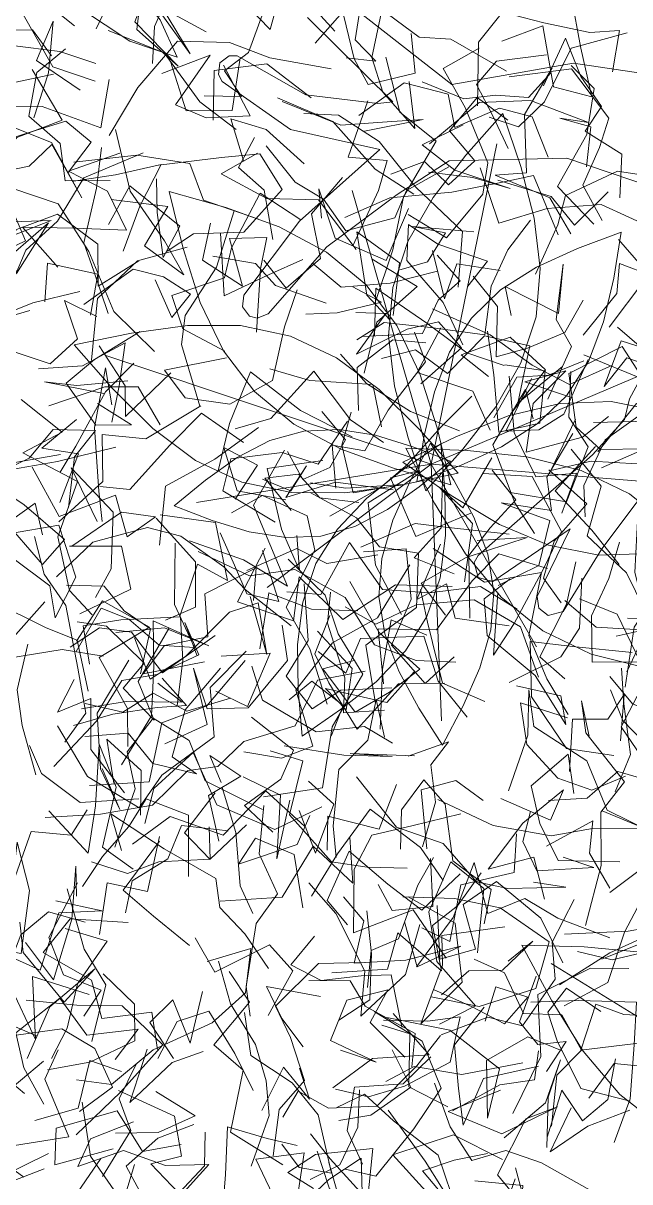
# Model space of a CAD drawing. Header units: metres. Extents: x 0 to 46.1, y -33.1 to 1.9.
# Drawn here: x 40.457 to 40.878, y -10.218 to -9.414 of the extents above; entities that cross this region are included whole.
import ezdxf

# ---------------------------------------------------------------- set-up
doc = ezdxf.new("R2010")
doc.units = ezdxf.units.M
doc.header["$LTSCALE"] = 0.02
for name, color, linetype, lineweight in [('AB_EXT_MASSIF', 8, 'Continuous', 9), ('BLOC_BRANCHES', 7, 'Continuous', 13), ('BLOC_FEUILLAGE', 7, 'Continuous', 13)]:
    doc.layers.add(name, color=color, linetype=linetype, lineweight=lineweight)
doc.layers.add('ARCHIBOOKS_ARBRE', color=7, linetype='Continuous')

# ---------------------------------------------------------------- blocks, each defined once
blk = doc.blocks.new('AB_ALPHA_7b87773eaf7dd805')
at = {"layer": 'BLOC_BRANCHES', "color": 8, "lineweight": 13, "true_color": 0x878787, "transparency": 33554572}
for points in [[(-0.2299, -0.0811), (-0.4146, -0.0186), (-0.6185, -0.0231), (-0.7088, -0.0816), (-0.8309, -0.1725), (-0.9329, -0.2885), (-0.9519, -0.2963), (-0.9653, -0.2928), (-0.9778, -0.2765), (-0.9751, -0.2561), (-0.8786, -0.1277), (-0.739, -0.0034), (-0.8944, 0.0316), (-1.0126, 0.1146), (-1.0195, 0.1266), (-1.0168, 0.1469), (-1.0006, 0.1594), (-0.9867, 0.1594), (-0.8674, 0.0916), (-0.7427, 0.0765), (-0.7164, 0.0794), (-0.8645, 0.226)], [(-0.8102, 0.2633), (-0.6143, 0.1093), (-0.4027, 0.1464), (-0.1961, 0.1159), (-0.0763, 0.1196), (-0.024, 0.2256)], [(-0.2329, -0.5359), (-0.3535, -0.6967), (-0.4208, -0.8056), (-0.4467, -0.8125), (-0.463, -0.8), (-0.4657, -0.7797), (-0.4088, -0.6618), (-0.5427, -0.7532), (-0.5686, -0.7463), (-0.5755, -0.7204), (-0.5686, -0.7084), (-0.37, -0.5335), (-0.3142, -0.4721), (-0.3054, -0.4364), (-0.2272, -0.291)]]:
    blk.add_lwpolyline(points, dxfattribs=at)
at = {"layer": 'BLOC_FEUILLAGE', "color": 8, "lineweight": 13, "true_color": 0x878787, "transparency": 33554572}
for points in [[(-1.2289, 0.4907), (-1.1754, 0.4774), (-1.1578, 0.3983), (-1.0591, 0.3803), (-1.085, 0.3118), (-1.1302, 0.2102), (-1.1339, 0.1461)], [(-0.8173, 0.2023), (-0.8662, 0.2564), (-0.9364, 0.2653), (-0.878, 0.2727), (-0.8316, 0.3535), (-0.8649, 0.4236), (-0.8976, 0.3753)], [(-1.3582, 0.359), (-1.2651, 0.3526), (-1.1902, 0.2946), (-1.2319, 0.206)], [(-0.9033, 0.3007), (-0.9294, 0.2049), (-0.9895, 0.2676), (-0.9086, 0.3456)], [(-1.2206, 0.3303), (-1.1388, 0.3242), (-1.1233, 0.239), (-1.0682, 0.1628), (-1.1163, 0.242), (-1.0409, 0.2011)], [(-0.3973, 0.3242), (-0.4071, 0.2633), (-0.3902, 0.1723), (-0.3711, 0.0879), (-0.4376, 0.1052), (-0.4561, 0.2112), (-0.5275, 0.1845)], [(-1.2695, 0.2115), (-1.3238, 0.2546), (-1.3355, 0.3058), (-1.4136, 0.2883), (-1.4224, 0.2032), (-1.342, 0.2043), (-1.3091, 0.1591)], [(-1.1831, 0.3005), (-1.1207, 0.2219), (-1.0911, 0.1567), (-1.1729, 0.1845), (-1.2587, 0.2413), (-1.3207, 0.2469), (-1.4055, 0.3012)], [(-1.1378, 0.288), (-1.1645, 0.2181), (-1.0892, 0.1415), (-1.1613, 0.2049), (-1.1548, 0.2586)], [(-0.7977, 0.1557), (-0.7459, 0.1502), (-0.782, 0.1872), (-0.7696, 0.2645), (-0.6873, 0.2912), (-0.6111, 0.2746)], [(-1.0441, 0.09), (-0.9792, 0.0884), (-1.009, 0.1334), (-0.9672, 0.165), (-0.9414, 0.2363), (-0.8546, 0.2449)], [(-0.8513, 0.1811), (-0.8037, 0.2351), (-0.753, 0.2524), (-0.6711, 0.1917), (-0.6158, 0.1883), (-0.5195, 0.1329)], [(-0.7326, 0.2517), (-0.7528, 0.1561), (-0.734, 0.0964), (-0.6782, 0.0333), (-0.6884, 0.1147)], [(-1.2335, 0.1153), (-1.3067, 0.1399), (-1.3615, 0.2362), (-1.4246, 0.1968), (-1.4652, 0.1265)], [(-0.8021, 0.2304), (-0.7836, 0.1538), (-0.7592, 0.1094), (-0.6779, 0.1292), (-0.6849, 0.1981)], [(-0.5695, 0.0726), (-0.5676, 0.183), (-0.5264, 0.2349), (-0.4545, 0.2164), (-0.3745, 0.1998), (-0.3232, 0.2034), (-0.3349, 0.1316)], [(-1.5427, 0.212), (-1.4997, 0.1169), (-1.4433, 0.1075), (-1.3776, 0.1769), (-1.2948, 0.1666), (-1.2322, 0.1462)], [(-1.3396, 0.0517), (-1.3146, 0.1295), (-1.3065, 0.2194), (-1.3352, 0.1513), (-1.2593, 0.0999)], [(-0.9887, 0.0315), (-1.0518, 0.0796), (-1.1136, 0.1647), (-1.2107, 0.2034)], [(-1.209, 0.0207), (-1.1594, 0.1041), (-1.0906, 0.1845), (-1.0002, 0.1822), (-0.9301, 0.156), (-0.8235, 0.1368)], [(-0.5493, 0.0528), (-0.4986, 0.0357), (-0.4532, 0.0795), (-0.4071, 0.1725), (-0.31, 0.199)], [(-0.4548, 0.1073), (-0.4167, 0.19), (-0.3902, 0.1232), (-0.3545, 0.0711), (-0.3828, 0.0285), (-0.3189, -0.0115), (-0.3227, -0.0874)], [(-1.2851, 0.1714), (-1.3346, 0.1304), (-1.3485, 0.0542), (-1.2939, 0.0071), (-1.2852, -0.0579), (-1.2075, -0.0573)], [(-0.69, -0.1165), (-0.6232, -0.1568), (-0.5604, -0.0811), (-0.5516, -0.0267), (-0.5911, 0.0695), (-0.6294, 0.1372), (-0.5665, 0.1726)], [(-0.45, 0.1611), (-0.5368, 0.15), (-0.5714, 0.1096), (-0.543, 0.0548), (-0.5165, -0.0014)], [(-1.1178, 0.1288), (-1.0337, 0.1603), (-1.094, 0.0742), (-1.0405, 0.0517), (-0.964, 0.055), (-1.0108, 0.1431)], [(-0.9821, 0.152), (-0.9957, 0.0643), (-1.0755, 0.0635), (-1.1027, 0.1493)], [(-0.8582, 0.0862), (-0.9354, 0.1454), (-1.0267, 0.134), (-1.0285, 0.0476)], [(-0.7477, -0.2709), (-0.7168, -0.1775), (-0.6983, -0.0854), (-0.6414, 0.011), (-0.7047, 0.0612), (-0.7289, 0.157)], [(-0.4067, 0.1423), (-0.3671, 0.1028), (-0.3797, 0.0226), (-0.4308, -0.0678), (-0.3678, -0.1329)], [(-1.3057, 0.1275), (-1.3985, 0.1077), (-1.4732, 0.1018), (-1.5197, 0.0204), (-1.5047, -0.0595)], [(-1.3427, 0.1356), (-1.2907, 0.0473), (-1.3692, 0.0172), (-1.4015, -0.0269), (-1.492, -0.0456)], [(-0.4422, 0.1296), (-0.4809, 0.087), (-0.5377, 0.0908), (-0.5932, 0.0846), (-0.6656, 0.1143)], [(-0.4078, -0.1499), (-0.4441, -0.0871), (-0.5387, -0.0478), (-0.4843, -0.0438), (-0.4881, 0.0573), (-0.4399, 0.1383)], [(-0.5147, 0.1227), (-0.4064, 0.1367), (-0.3415, 0.0511), (-0.3576, 0.0002), (-0.3867, -0.0654), (-0.3532, -0.1265)], [(-1.2089, 0.1184), (-1.2234, 0.0344), (-1.3256, 0.0714), (-1.4253, 0.0725), (-1.4485, 0.0007), (-1.5219, -0.035), (-1.4704, -0.1085)], [(-0.4468, -0.0166), (-0.4744, 0.0534), (-0.5311, 0.0684), (-0.609, 0.0348), (-0.6206, 0.0924), (-0.6968, 0.1126), (-0.7755, 0.0559)], [(-0.68, -0.0811), (-0.7475, -0.0375), (-0.8209, 0.0453), (-0.9166, 0.0863)], [(-0.7861, -0.1704), (-0.7416, -0.0743), (-0.7262, -0.0225), (-0.794, -0.0169), (-0.7602, 0.0809)], [(-0.5168, 0.0474), (-0.5704, 0.0867), (-0.6182, 0.0293), (-0.574, -0.0232), (-0.6201, -0.0647), (-0.6614, -0.0245), (-0.72, -0.0464)], [(-0.3806, -0.0334), (-0.3727, 0.0357), (-0.4268, 0.0508), (-0.3771, 0.0435), (-0.4778, 0.0815), (-0.5668, 0.0783), (-0.653, 0.0063)], [(-0.7687, 0.028), (-0.6638, 0.0485), (-0.7182, 0.0454), (-0.8068, 0.0389), (-0.9087, 0.0797)], [(-1.2803, -0.0432), (-1.2402, 0.0092), (-1.2844, 0.046), (-1.3429, 0.0281), (-1.4143, 0.0046), (-1.5138, 0.0386), (-1.6154, 0.0343)], [(-1.3947, 0.0428), (-1.309, 0.009), (-1.2566, -0.0873), (-1.3088, 0.0052), (-1.3479, -0.0326), (-1.4448, -0.0521), (-1.5057, -0.0452)], [(-0.9759, -0.0227), (-0.9977, 0.0496), (-0.9363, 0.0316), (-0.8707, -0.0281)], [(-0.8709, 0.0589), (-0.8109, 0.056), (-0.7402, 0.0107), (-0.6768, -0.0689), (-0.5954, -0.1459), (-0.6031, -0.2424)], [(-1.2598, -0.2499), (-1.3418, -0.2694), (-1.4055, -0.2952), (-1.4509, -0.2085), (-1.3546, -0.162), (-1.3903, -0.0769), (-1.4174, 0.0299)], [(-1.198, 0.0312), (-1.1728, -0.0758), (-1.1129, -0.1617), (-1.0792, -0.221), (-1.148, -0.1707), (-1.1073, -0.1021), (-1.2055, -0.0903)], [(-0.6549, -0.0429), (-0.5774, -0.0522), (-0.5129, -0.0713), (-0.6089, -0.0394), (-0.6654, 0.0049), (-0.5943, 0.0392)], [(-1.2109, -0.2884), (-1.2359, -0.2146), (-1.2531, -0.1656), (-1.2308, -0.0706), (-1.2221, 0.0002)], [(-0.9566, 0.0177), (-0.9843, -0.0347), (-0.9401, -0.0739), (-0.9248, -0.1596)], [(-0.6196, -0.0333), (-0.6926, -0.0748), (-0.7132, -0.1219), (-0.798, -0.1446), (-0.8369, -0.0899), (-0.8862, -0.0603), (-0.9362, 0.0028)], [(-1.1501, -0.0089), (-1.2528, -0.0525), (-1.2986, -0.128), (-1.354, -0.178), (-1.3929, -0.2722), (-1.4555, -0.337), (-1.4876, -0.2832)], [(-1.1908, -0.0099), (-1.2794, -0.0409), (-1.2118, -0.0756), (-1.179, -0.1437), (-1.2691, -0.1399), (-1.3598, -0.1385), (-1.2982, -0.2075)], [(-1.2705, -0.0252), (-1.1611, -0.0132), (-1.0688, -0.0279), (-1.0452, -0.0915), (-0.9498, -0.1245)], [(-1.1083, -0.1797), (-1.0629, -0.1496), (-0.9752, -0.147), (-0.9088, -0.0726), (-0.9477, -0.0109), (-1.0138, -0.0172), (-1.1232, -0.0308)], [(-0.7803, -0.177), (-0.8458, -0.091), (-0.9356, -0.0886), (-1.0149, -0.0457), (-0.9513, -0.0098)], [(-0.565, -0.035), (-0.5323, -0.1315), (-0.4486, -0.1057), (-0.3547, -0.099), (-0.2588, -0.143), (-0.1802, -0.0643), (-0.1549, -0.0179)], [(-0.4688, -0.2201), (-0.4299, -0.1341), (-0.4165, -0.0835), (-0.3263, -0.041), (-0.2405, -0.0544), (-0.1412, -0.0068)], [(-1.1846, -0.1798), (-1.156, -0.1015), (-1.1188, -0.0292), (-1.1978, -0.0472), (-1.271, -0.0585)], [(-1.2101, -0.1334), (-1.1729, -0.0667), (-1.0862, -0.1364), (-1.1151, -0.1909), (-1.1257, -0.113), (-1.1271, -0.0543)], [(-0.8037, -0.0522), (-0.8578, -0.1149), (-0.8422, -0.1926), (-0.9016, -0.2439), (-0.9405, -0.1955)], [(-0.8001, -0.1217), (-0.7216, -0.0872), (-0.6144, -0.0777), (-0.5235, -0.0594), (-0.4726, -0.0486), (-0.4294, -0.1516)], [(-0.5345, -0.0569), (-0.4418, -0.0851), (-0.4014, -0.1345), (-0.3426, -0.0768)], [(-0.3408, -0.3117), (-0.2791, -0.2297), (-0.2378, -0.1728), (-0.2835, -0.0943), (-0.2529, -0.0498)], [(-1.3953, -0.1294), (-1.3097, -0.1265), (-1.4092, -0.1652), (-1.4583, -0.1274), (-1.5332, -0.0607), (-1.5801, -0.1105)], [(-1.1306, -0.3541), (-1.2009, -0.2844), (-1.2442, -0.1807), (-1.2974, -0.098), (-1.3781, -0.0706)], [(-1.0081, -0.3537), (-1.0809, -0.315), (-1.1005, -0.2569), (-1.009, -0.2264), (-0.9969, -0.1744), (-0.9467, -0.0792), (-0.8761, -0.1257)], [(-0.8403, -0.1226), (-0.8449, -0.0717), (-0.8167, -0.1572), (-0.7281, -0.1961), (-0.6892, -0.1056)], [(-1.5298, -0.1491), (-1.4262, -0.1131), (-1.3873, -0.1466), (-1.3702, -0.2187), (-1.3146, -0.131), (-1.3759, -0.1842)], [(-1.1575, -0.1969), (-1.2279, -0.2406), (-1.2287, -0.1678), (-1.299, -0.1158), (-1.3697, -0.1422), (-1.4068, -0.2132), (-1.4014, -0.1309)], [(-0.9922, -0.1099), (-1.0225, -0.2077), (-1.0771, -0.2918), (-1.0833, -0.3418), (-1.0514, -0.4493)], [(-1.033, -0.1314), (-1.0468, -0.1955), (-0.9778, -0.2404), (-1.0001, -0.1578), (-0.9352, -0.156), (-0.9462, -0.2106), (-0.9533, -0.3203)], [(-0.779, -0.3337), (-0.7317, -0.304), (-0.6511, -0.3125), (-0.5569, -0.3252), (-0.5456, -0.2405), (-0.5171, -0.1775), (-0.4774, -0.1258)], [(-0.706, -0.2127), (-0.6562, -0.1982), (-0.6251, -0.1479), (-0.6826, -0.1372), (-0.5758, -0.1461)], [(-0.5862, -0.2404), (-0.5521, -0.1974), (-0.6387, -0.1676), (-0.6893, -0.1338), (-0.6924, -0.1962), (-0.6289, -0.2688), (-0.595, -0.3424)], [(-1.0156, -0.1489), (-1.0095, -0.2576), (-0.9326, -0.2211), (-0.8729, -0.1942)], [(-0.7161, -0.2918), (-0.7049, -0.1999), (-0.7788, -0.1463), (-0.7618, -0.2562), (-0.7214, -0.3)], [(-0.1801, -0.3037), (-0.1425, -0.2586), (-0.1771, -0.2095), (-0.2319, -0.2742), (-0.2861, -0.204), (-0.3247, -0.1596)], [(-1.0734, -0.1731), (-1.1596, -0.1966), (-1.2291, -0.2621), (-1.24, -0.3691)], [(-0.6479, -0.1789), (-0.6267, -0.2626), (-0.6057, -0.2021), (-0.5301, -0.2135)], [(-1.2413, -0.291), (-1.2289, -0.22), (-1.3164, -0.2005), (-1.3205, -0.2678)], [(-1.0288, -0.1888), (-0.955, -0.2016), (-0.9204, -0.2395), (-0.8323, -0.2702)], [(-0.7692, -0.3278), (-0.665, -0.3226), (-0.6381, -0.2652), (-0.5998, -0.2315), (-0.6394, -0.1868)], [(-0.7662, -0.3915), (-0.7441, -0.3031), (-0.6746, -0.2411), (-0.7527, -0.1937)], [(-0.3863, -0.3257), (-0.3279, -0.2537), (-0.323, -0.2012), (-0.2681, -0.2224)], [(-1.4564, -0.2195), (-1.4856, -0.2989), (-1.4144, -0.3026), (-1.3468, -0.2829)], [(-1.253, -0.2724), (-1.1674, -0.2109), (-1.1145, -0.2246), (-1.0678, -0.2548), (-1.1, -0.2949), (-1.1293, -0.2295)], [(-0.8557, -0.2013), (-0.8064, -0.2427), (-0.7211, -0.2352), (-0.6392, -0.2147)], [(-0.5112, -0.2915), (-0.5214, -0.2412), (-0.4287, -0.288), (-0.4207, -0.2022), (-0.4331, -0.2985), (-0.4065, -0.3457), (-0.4472, -0.4368)], [(-0.5771, -0.2232), (-0.5349, -0.2762), (-0.5373, -0.3633), (-0.4825, -0.3481), (-0.4179, -0.3209), (-0.3862, -0.2652)], [(-1.0054, -0.3653), (-1.1128, -0.3867), (-1.0769, -0.4344), (-0.9993, -0.4453), (-0.9256, -0.4045), (-0.9048, -0.3112), (-0.8826, -0.2471)], [(-0.786, -0.2419), (-0.7363, -0.2682), (-0.8135, -0.2867), (-0.8679, -0.2891)], [(-0.7484, -0.3266), (-0.7459, -0.2439), (-0.6576, -0.305), (-0.5879, -0.3563), (-0.523, -0.3785)], [(-1.3791, -0.353), (-1.3113, -0.3757), (-1.2642, -0.332), (-1.2866, -0.2656), (-1.2307, -0.2934)], [(-0.3353, -0.3779), (-0.4098, -0.4114), (-0.4749, -0.3777), (-0.5475, -0.3251), (-0.6477, -0.28)], [(-0.0645, -0.4674), (-0.1029, -0.4323), (-0.1012, -0.3453), (-0.1713, -0.2755), (-0.2169, -0.3347), (-0.2907, -0.3985), (-0.3849, -0.3602)], [(-0.7808, -0.2862), (-0.7285, -0.2883), (-0.7797, -0.3589), (-0.6919, -0.3156), (-0.6373, -0.3024), (-0.5972, -0.348), (-0.6679, -0.4104)], [(-1.155, -0.3192), (-1.2345, -0.3682), (-1.2839, -0.4093), (-1.232, -0.4818), (-1.1705, -0.4817), (-1.2292, -0.4443)], [(-0.8154, -0.5914), (-0.8217, -0.5169), (-0.765, -0.5265), (-0.7246, -0.4557), (-0.6598, -0.372), (-0.6791, -0.3208)], [(-0.5476, -0.4908), (-0.5778, -0.4232), (-0.6742, -0.3903), (-0.6333, -0.3129)], [(-0.5523, -0.3188), (-0.541, -0.3948), (-0.5325, -0.4939), (-0.4616, -0.4783), (-0.4519, -0.3875), (-0.5223, -0.3772)], [(-0.3263, -0.3116), (-0.2432, -0.3837), (-0.1879, -0.4042), (-0.1974, -0.4675), (-0.2933, -0.4443), (-0.3607, -0.5285)], [(-1.2043, -0.4769), (-1.1915, -0.4136), (-1.1814, -0.3392), (-1.2556, -0.3789), (-1.3317, -0.3845)], [(-0.659, -0.3389), (-0.7166, -0.3341), (-0.7784, -0.3819), (-0.7759, -0.4567)], [(-0.422, -0.3802), (-0.4997, -0.4436), (-0.4786, -0.3444), (-0.5575, -0.3269), (-0.6217, -0.3925), (-0.6771, -0.3512), (-0.7365, -0.3661)], [(-0.5502, -0.3978), (-0.598, -0.3602), (-0.5131, -0.329), (-0.4514, -0.3862), (-0.5124, -0.4629)], [(-0.1968, -0.3676), (-0.2658, -0.353), (-0.3204, -0.3355), (-0.3499, -0.4149), (-0.3102, -0.365), (-0.2078, -0.4011)], [(-1.2266, -0.344), (-1.1811, -0.4135), (-1.1805, -0.4668), (-1.1021, -0.3909)], [(-0.8075, -0.3586), (-0.7623, -0.4094), (-0.6857, -0.4582), (-0.6006, -0.4919)], [(-0.2599, -0.4359), (-0.3184, -0.3452), (-0.4108, -0.3923), (-0.3984, -0.4855), (-0.3559, -0.5242), (-0.2788, -0.5233), (-0.3541, -0.556)], [(-1.294, -0.5636), (-1.2667, -0.5183), (-1.2157, -0.4242), (-1.1663, -0.3746)], [(-0.5411, -0.4694), (-0.5013, -0.3988), (-0.4462, -0.395), (-0.3851, -0.3703)], [(-0.4758, -0.4009), (-0.5205, -0.4927), (-0.4629, -0.49), (-0.4197, -0.4629), (-0.3775, -0.3682)], [(-1.2046, -0.4468), (-1.2154, -0.3824), (-1.2345, -0.4858), (-1.2268, -0.5965), (-1.2211, -0.6492)], [(-0.7871, -0.502), (-0.8767, -0.4564), (-0.9635, -0.3896), (-1.0003, -0.4793), (-1.0199, -0.5612)], [(-0.7325, -0.5121), (-0.7902, -0.4727), (-0.8536, -0.3885), (-0.9286, -0.4703), (-0.9901, -0.4886)], [(-0.9299, -0.384), (-0.8607, -0.4042), (-0.7515, -0.4116), (-0.7364, -0.4847)], [(-0.5147, -0.3969), (-0.5061, -0.4946), (-0.4681, -0.5716), (-0.3977, -0.5653), (-0.4229, -0.635)], [(-0.513, -0.5987), (-0.4153, -0.6152), (-0.3772, -0.5196), (-0.4111, -0.4679), (-0.4077, -0.3887)], [(-0.342, -0.4668), (-0.3871, -0.5026), (-0.4848, -0.5291), (-0.4732, -0.4446), (-0.4164, -0.3878), (-0.4875, -0.4068), (-0.4082, -0.4333)], [(-1.2184, -0.4268), (-1.3216, -0.4068), (-1.2652, -0.4132), (-1.1765, -0.4049)], [(-1.1205, -0.4815), (-1.1589, -0.4154), (-1.2168, -0.4152), (-1.314, -0.4483)], [(-0.4727, -0.4709), (-0.4862, -0.4199), (-0.5431, -0.5161), (-0.5047, -0.6171), (-0.4707, -0.67)], [(-0.2893, -0.4198), (-0.2642, -0.4912), (-0.2191, -0.5905), (-0.2914, -0.6374), (-0.2966, -0.738), (-0.2714, -0.8358), (-0.329, -0.8484)], [(-1.362, -0.4376), (-1.2904, -0.4939), (-1.3589, -0.5301), (-1.2641, -0.5798), (-1.2984, -0.6758), (-1.2782, -0.7691), (-1.2386, -0.8112)], [(-0.8259, -0.64), (-0.7385, -0.5907), (-0.6912, -0.5504), (-0.6331, -0.4854), (-0.5794, -0.4314)], [(-0.3994, -0.4714), (-0.442, -0.5605), (-0.372, -0.5446), (-0.2921, -0.5493), (-0.2161, -0.5239), (-0.2728, -0.4337)], [(-1.0502, -0.4483), (-1.1456, -0.5059), (-1.2215, -0.4984), (-1.2203, -0.5799), (-1.2964, -0.6499)], [(-0.9759, -0.5122), (-1.0488, -0.4614), (-1.104, -0.5167), (-1.1731, -0.5936), (-1.2252, -0.5884)], [(-0.8993, -0.528), (-0.8726, -0.5764), (-0.8259, -0.5553), (-0.7989, -0.5073), (-0.8396, -0.4585)], [(-0.8598, -0.5819), (-0.7984, -0.5914), (-0.6996, -0.5851), (-0.7857, -0.5998), (-0.8051, -0.5167), (-0.7889, -0.4594)], [(-0.2612, -0.4454), (-0.2322, -0.5379), (-0.2704, -0.6288), (-0.2514, -0.7153), (-0.2598, -0.7756), (-0.2977, -0.8326), (-0.3132, -0.9369)], [(-1.2947, -0.6165), (-1.2623, -0.532), (-1.3261, -0.522), (-1.2658, -0.4723)], [(-0.921, -0.6507), (-1.0118, -0.5959), (-0.9979, -0.5403), (-0.9088, -0.5296), (-0.8464, -0.5495), (-0.7955, -0.4753)], [(-0.3825, -0.6413), (-0.3852, -0.5868), (-0.3481, -0.5074), (-0.2874, -0.4639)], [(-0.1367, -0.5831), (-0.176, -0.54), (-0.22, -0.4728), (-0.2957, -0.4759), (-0.3682, -0.4776)], [(-1.4476, -0.5873), (-1.348, -0.5393), (-1.3063, -0.4897), (-1.233, -0.4913), (-1.2691, -0.5373), (-1.2798, -0.6247)], [(-1.1215, -0.6903), (-1.1111, -0.5881), (-1.0255, -0.5408), (-0.95, -0.4858)], [(-0.4042, -0.4967), (-0.4493, -0.5723), (-0.4412, -0.6303), (-0.5284, -0.617), (-0.4442, -0.6475), (-0.4633, -0.7255), (-0.5339, -0.7607)], [(-1.5899, -0.6938), (-1.5571, -0.6448), (-1.5549, -0.574), (-1.4754, -0.5649), (-1.4518, -0.5164), (-1.4028, -0.5522), (-1.2936, -0.5328)], [(-1.1973, -0.5201), (-1.2989, -0.545), (-1.3789, -0.5588), (-1.4321, -0.565), (-1.4848, -0.6171), (-1.5438, -0.6707), (-1.5475, -0.734)], [(-0.9026, -0.6115), (-0.9868, -0.5962), (-1.0097, -0.5206), (-0.9515, -0.5513), (-0.9905, -0.6107)], [(-0.3646, -0.5193), (-0.4349, -0.5962), (-0.371, -0.6642), (-0.3234, -0.7237)], [(-0.9047, -0.5256), (-0.9587, -0.6209), (-0.9198, -0.7135), (-0.8994, -0.7617), (-0.9758, -0.7159), (-1.0697, -0.6827)], [(-0.5447, -0.5388), (-0.595, -0.6257), (-0.6362, -0.5894), (-0.5782, -0.6525), (-0.5923, -0.7539)], [(-0.4071, -0.5239), (-0.3547, -0.5882), (-0.3793, -0.6739), (-0.3108, -0.7386), (-0.2795, -0.8019), (-0.2163, -0.7766)], [(-1.3425, -0.5549), (-1.2959, -0.6408), (-1.1981, -0.6036), (-1.1779, -0.6762), (-1.1288, -0.6414), (-1.1876, -0.6331), (-1.2739, -0.6922)], [(-1.2328, -0.7814), (-1.2055, -0.7316), (-1.2019, -0.6329), (-1.2753, -0.5559), (-1.23, -0.6495)], [(-0.7162, -0.5946), (-0.8163, -0.5809), (-0.9023, -0.6075), (-0.8664, -0.5527), (-0.8934, -0.596), (-0.9427, -0.5756)], [(-0.838, -0.5435), (-0.9348, -0.5571), (-0.9096, -0.6627), (-0.8788, -0.7341), (-0.8832, -0.6737)], [(-0.5809, -0.6346), (-0.6765, -0.6753), (-0.7205, -0.5736), (-0.6705, -0.5608), (-0.7594, -0.6168), (-0.7464, -0.7253), (-0.7013, -0.8105)], [(-0.6297, -0.5563), (-0.6326, -0.6603), (-0.6796, -0.7123), (-0.6102, -0.7404)], [(-0.5439, -0.5603), (-0.5032, -0.6116), (-0.5477, -0.6601), (-0.5847, -0.7086), (-0.5828, -0.8174)], [(-0.4245, -0.7906), (-0.4548, -0.7478), (-0.4366, -0.6835), (-0.3798, -0.6189), (-0.4456, -0.5595)], [(-1.4532, -0.6715), (-1.3948, -0.6431), (-1.3246, -0.724), (-1.2868, -0.6805), (-1.3564, -0.6203), (-1.4152, -0.5808)], [(-0.7758, -0.6165), (-0.8435, -0.6083), (-0.8804, -0.5669), (-0.9388, -0.5738), (-0.893, -0.6304)], [(-0.5341, -0.7728), (-0.5418, -0.8813), (-0.5061, -0.8266), (-0.4543, -0.7302), (-0.4237, -0.6666), (-0.4749, -0.5711), (-0.5593, -0.5657)], [(-0.7468, -0.9653), (-0.7632, -0.864), (-0.6756, -0.7989), (-0.6722, -0.7041), (-0.7398, -0.693), (-0.7799, -0.6431), (-0.8602, -0.5992)], [(-1.4758, -0.7626), (-1.5207, -0.7154), (-1.4221, -0.6775), (-1.3378, -0.6174), (-1.3247, -0.6724)], [(-0.9965, -0.6342), (-0.9427, -0.6042), (-0.8651, -0.6397), (-0.8518, -0.6993), (-0.9015, -0.7982), (-0.8606, -0.8703), (-0.8303, -0.9664)], [(-1.1275, -0.6434), (-1.0592, -0.7192), (-1.0594, -0.7983), (-1.1115, -0.8204)], [(-1.0867, -0.8152), (-1.0557, -0.7233), (-1.0037, -0.7518), (-1.0245, -0.6513), (-1.1208, -0.6377)], [(-1.3763, -0.713), (-1.3122, -0.7612), (-1.303, -0.8165), (-1.267, -0.7462), (-1.2962, -0.6556), (-1.3839, -0.6708)], [(-0.8932, -0.8304), (-0.9729, -0.7674), (-1.01, -0.7279), (-1.0847, -0.6745), (-1.1428, -0.6599), (-1.2377, -0.685), (-1.3006, -0.7453)], [(-0.7722, -0.6938), (-0.6779, -0.6529), (-0.625, -0.6594), (-0.5147, -0.6713)], [(-1.4583, -0.669), (-1.4262, -0.7323), (-1.4267, -0.787), (-1.3865, -0.8872), (-1.2905, -0.8717), (-1.2194, -0.883)], [(-1.3385, -0.6751), (-1.3219, -0.7409), (-1.2844, -0.7953), (-1.2632, -0.904), (-1.2497, -0.9821), (-1.2862, -1.0323)], [(-0.9431, -0.6996), (-0.9145, -0.7883), (-0.97, -0.7746), (-0.9917, -0.7253), (-1.0163, -0.6688)], [(-0.5702, -0.6822), (-0.4834, -0.677), (-0.589, -0.7118), (-0.6671, -0.7566), (-0.6251, -0.8121)], [(-1.3205, -0.7887), (-1.3801, -0.856), (-1.3911, -0.7609), (-1.4278, -0.6938)], [(-1.2599, -0.8095), (-1.1717, -0.7665), (-1.1876, -0.6919), (-1.278, -0.6922)], [(-1.0945, -0.6871), (-1.0956, -0.7933), (-1.0612, -0.8678), (-1.1223, -0.8638), (-1.1748, -0.8191), (-1.2227, -0.7996), (-1.2664, -0.8753)], [(-1.0544, -0.7015), (-0.9653, -0.7437), (-0.887, -0.7324), (-0.7994, -0.7813), (-0.7486, -0.8632), (-0.6758, -0.8905), (-0.607, -0.8937)], [(-0.9383, -0.6954), (-0.9861, -0.7886), (-0.8891, -0.8218), (-0.8792, -0.7452), (-0.8031, -0.8195), (-0.7122, -0.7593), (-0.6136, -0.7621)], [(-0.9698, -0.7341), (-0.8833, -0.6961), (-0.8312, -0.7221), (-0.7425, -0.7074)], [(-0.9008, -0.7717), (-0.8417, -0.7759), (-0.7917, -0.6855), (-0.7343, -0.7676), (-0.6535, -0.7733), (-0.5641, -0.7624), (-0.5008, -0.8016)], [(-0.6098, -0.8845), (-0.6603, -0.9306), (-0.7186, -0.8638), (-0.6845, -0.7844), (-0.6936, -0.6966), (-0.7675, -0.7021)], [(-0.6336, -0.6886), (-0.6748, -0.7845), (-0.6232, -0.7578), (-0.6084, -0.8172), (-0.5147, -0.8302)], [(-0.4119, -0.9843), (-0.449, -0.9223), (-0.4807, -0.8475), (-0.4584, -0.7379), (-0.5577, -0.7548), (-0.6467, -0.6962)], [(-0.3228, -0.6853), (-0.3414, -0.7485), (-0.3719, -0.8129), (-0.3707, -0.8933), (-0.269, -0.8929)], [(-0.8983, -0.7149), (-0.8339, -0.7771), (-0.8117, -0.8445), (-0.7687, -0.9144), (-0.8219, -1.0059), (-0.8387, -1.1116), (-0.9414, -1.1274)], [(-0.7327, -0.931), (-0.7421, -0.8356), (-0.6407, -0.8372), (-0.5789, -0.7525), (-0.5328, -0.7056), (-0.4483, -0.7309)], [(-0.4181, -0.9223), (-0.4612, -0.8843), (-0.4151, -0.7928), (-0.3989, -0.7196)], [(-1.0436, -0.893), (-1.1502, -0.9136), (-1.1129, -0.8646), (-1.0376, -0.8495), (-1.043, -0.7748), (-0.9541, -0.7295), (-0.9582, -0.7863)], [(-0.6872, -0.7248), (-0.743, -0.8165), (-0.8216, -0.8598), (-0.8848, -0.9421), (-0.8557, -1.0393), (-0.9101, -1.06), (-0.9753, -1.0492)], [(-1.2831, -0.7597), (-1.2175, -0.7616), (-1.1832, -0.8043), (-1.1372, -0.8355), (-1.1545, -0.914)], [(-0.8705, -0.7575), (-0.8634, -0.8561), (-0.902, -0.918), (-0.8568, -0.9743), (-0.8067, -0.9419), (-0.7184, -0.9379)], [(-0.7837, -0.8905), (-0.8383, -0.9051), (-0.7818, -0.9804), (-0.7223, -0.9459), (-0.6698, -0.9057), (-0.7411, -0.8412), (-0.791, -0.7535)], [(-0.5131, -0.7488), (-0.5578, -0.7834), (-0.5529, -0.8473), (-0.4692, -0.9166), (-0.4161, -1.0015), (-0.4247, -0.952), (-0.5021, -0.9347)], [(-0.5148, -0.9288), (-0.4251, -0.8844), (-0.3923, -0.8344), (-0.3884, -0.7474)], [(-0.9641, -0.7795), (-0.9353, -0.8805), (-0.9505, -0.7905), (-0.9999, -0.8069), (-1.0766, -0.8836), (-1.1376, -0.9231), (-1.1651, -0.8515)], [(-0.9475, -0.8706), (-0.9317, -0.7731), (-0.8575, -0.8018), (-0.7775, -0.8044)], [(-0.8248, -0.7722), (-0.8302, -0.8257), (-0.7997, -0.921), (-0.8023, -0.9814), (-0.7309, -0.9766)], [(-0.6686, -0.7674), (-0.6564, -0.8238), (-0.6303, -0.9302), (-0.5568, -0.9621)], [(-0.3089, -0.8174), (-0.2522, -0.8192), (-0.2868, -0.894), (-0.3272, -0.81), (-0.3924, -0.7835)], [(-1.5507, -0.8511), (-1.4679, -0.7984), (-1.4108, -0.7882), (-1.3186, -0.8338), (-1.2647, -0.8552), (-1.2458, -0.9441)], [(-1.1768, -1.04), (-1.1774, -0.9737), (-1.2264, -0.8852), (-1.1388, -0.8326), (-1.2206, -0.7869), (-1.2659, -0.8571)], [(-0.7995, -0.7977), (-0.7458, -0.8276), (-0.6762, -0.7938), (-0.5756, -0.7852), (-0.4952, -0.8324), (-0.4634, -0.9194)], [(-0.3105, -0.9101), (-0.2764, -0.8382), (-0.3634, -0.8327), (-0.418, -0.7862)], [(-1.0566, -0.8814), (-1.0778, -0.8245), (-1.0535, -0.8808), (-1.1265, -0.9148), (-1.187, -0.9254), (-1.2308, -0.9962), (-1.305, -1.0748)], [(-1.1054, -0.8351), (-1.1587, -0.9269), (-1.1312, -0.9944), (-1.185, -0.9388), (-1.1481, -0.895), (-1.2136, -0.8308), (-1.2648, -0.8233)], [(-1.091, -0.9689), (-1.0809, -0.8904), (-1.085, -0.8149), (-1.1886, -0.8202), (-1.2542, -0.8306), (-1.2433, -0.8971)], [(-1.1876, -1.072), (-1.1356, -0.9867), (-1.1313, -0.9007), (-1.1325, -0.8216), (-1.0358, -0.8652), (-1.113, -0.8338), (-1.1976, -0.8418)], [(-0.8258, -0.8126), (-0.8518, -0.8792), (-0.8278, -0.9294), (-0.7783, -1.0101), (-0.7068, -0.9309), (-0.6271, -0.9301)], [(-0.6576, -0.8464), (-0.7195, -0.82), (-0.7347, -0.9057), (-0.7387, -1.0101)], [(-1.2767, -0.8674), (-1.2259, -0.8337), (-1.1701, -0.8417), (-1.1162, -0.9121), (-1.0249, -0.8472)], [(-1.1126, -1.0354), (-1.0391, -1.0019), (-1.0629, -0.9041), (-1.0389, -0.9746), (-0.9677, -0.973), (-0.8995, -0.8909), (-0.9087, -0.8292)], [(-0.8473, -0.8395), (-0.787, -0.9045), (-0.7975, -0.9761), (-0.8337, -0.9392), (-0.7271, -0.9635), (-0.6796, -0.9103)], [(-1.35, -0.862), (-1.3688, -0.9413), (-1.3599, -1.0033), (-1.3366, -1.0894)], [(-0.8462, -0.8753), (-0.7981, -0.9124), (-0.7729, -0.8526), (-0.6625, -0.8482), (-0.6376, -0.9268), (-0.5877, -0.9892)], [(-0.3012, -0.8769), (-0.4044, -0.8661), (-0.4783, -0.8574), (-0.4761, -0.9535), (-0.4149, -1.0437), (-0.3326, -1.0556)], [(-1.2989, -1.0041), (-1.2465, -1.0919), (-1.1568, -1.1467), (-1.1175, -1.0896), (-1.0269, -1.0233), (-1.0339, -0.9378), (-0.9714, -0.8746)], [(-1.0237, -0.9438), (-0.9688, -0.9707), (-0.9294, -0.8777), (-1.0147, -0.8834)], [(-1.0158, -0.9039), (-1.0774, -0.9761), (-1.0999, -1.0578), (-1.0577, -1.0872), (-1.1331, -1.0696), (-1.1758, -1.0171), (-1.2514, -1.0225)], [(-1.2431, -1.1077), (-1.1394, -1.1015), (-1.1174, -0.9987), (-1.0393, -0.9696), (-0.9727, -0.8905)], [(-1.2213, -1.0783), (-1.1907, -1.1491), (-1.2241, -1.0788), (-1.2301, -0.9823), (-1.1747, -0.8898)], [(-0.717, -1.0341), (-0.766, -1.0055), (-0.8496, -1.0145), (-0.943, -0.9595), (-0.9614, -0.9006)], [(-0.3307, -1.1186), (-0.3038, -1.0539), (-0.3153, -0.966), (-0.3198, -0.9041)], [(-1.2699, -0.9234), (-1.2986, -0.9803), (-1.2411, -0.9568), (-1.2407, -1.0451), (-1.1822, -1.1202)], [(-1.1173, -0.9214), (-1.0748, -0.969), (-1.126, -0.9722), (-1.2026, -0.9836), (-1.2711, -1.0035)], [(-1.0713, -1.0816), (-1.0202, -1.0748), (-0.9751, -1.0313), (-0.8859, -1.0039), (-0.8476, -0.925), (-0.7644, -0.9089)], [(-0.0237, -0.9814), (-0.1014, -0.9834), (-0.166, -1.0059), (-0.2405, -0.9905), (-0.3007, -0.9657), (-0.3401, -0.9183)], [(-1.2573, -0.9744), (-1.1795, -0.962), (-1.0821, -0.9627), (-1.1248, -0.9299)], [(-0.8234, -1.022), (-0.803, -0.9686), (-0.8572, -0.9266), (-0.8965, -0.959)], [(-0.5156, -1.1168), (-0.4822, -1.0202), (-0.4802, -0.9417), (-0.4716, -1.005), (-0.3799, -1.0649), (-0.3444, -1.1506), (-0.2683, -1.1883)], [(-0.0471, -1.0915), (-0.0213, -1.1541), (-0.1162, -1.0948), (-0.1778, -1.0222), (-0.2811, -1.0318), (-0.3172, -0.9949), (-0.3388, -0.9417)], [(-0.9982, -0.9563), (-1.0745, -0.9784), (-1.1326, -0.9472), (-1.1854, -0.9805), (-1.2507, -0.9654)], [(-0.7312, -1.0235), (-0.7453, -0.9585), (-0.7598, -1.0287), (-0.8102, -1.0798), (-0.8203, -1.1778), (-0.815, -1.2329)], [(-0.3127, -1.0916), (-0.3711, -1.116), (-0.4299, -1.0952), (-0.4839, -1.0367), (-0.4948, -0.964), (-0.4131, -0.9902)], [(-0.4465, -1.1337), (-0.3793, -1.1297), (-0.3257, -1.0835), (-0.258, -1.1031), (-0.2261, -1.029), (-0.1489, -0.961)], [(-0.3213, -1.0301), (-0.315, -0.9494), (-0.343, -0.9926), (-0.4047, -0.9924), (-0.4098, -1.0833)], [(-0.3821, -1.3506), (-0.3551, -1.2464), (-0.3555, -1.1542), (-0.3146, -1.1013), (-0.3817, -1.0161), (-0.3891, -0.9608), (-0.3755, -1.0218)], [(-0.2655, -1.0857), (-0.3204, -1.0059), (-0.2921, -0.9528), (-0.211, -0.9824)], [(-0.9431, -1.1494), (-1.0422, -1.0998), (-1.0701, -1.0296), (-1.1326, -0.9909), (-1.1778, -1.0495), (-1.1642, -1.1137), (-1.1992, -1.2147)], [(-0.9247, -1.1886), (-0.9739, -1.1424), (-0.9109, -1.0965), (-0.8889, -1.0461), (-0.9619, -0.9889)], [(-1.1576, -1.1308), (-1.2596, -1.1374), (-1.3268, -1.0867), (-1.3473, -1.0382)], [(-1.1673, -1.253), (-1.2204, -1.215), (-1.1969, -1.1103), (-1.2265, -1.036), (-1.233, -1.1432), (-1.2458, -1.2252), (-1.3141, -1.1518)], [(-1.1546, -1.1593), (-1.1535, -1.0817), (-1.2134, -1.0271), (-1.2009, -1.1035)], [(-0.6792, -1.0562), (-0.7904, -1.0524), (-0.7177, -1.0571), (-0.8019, -1.0552), (-0.9052, -1.0386)], [(-0.6648, -1.2144), (-0.6427, -1.1369), (-0.6504, -1.0716), (-0.6199, -1.0317), (-0.6897, -1.0569)], [(-1.1473, -1.1737), (-1.1315, -1.1129), (-1.063, -1.0504), (-1.0223, -1.1411), (-0.9216, -1.1842), (-0.8396, -1.1445)], [(-1.0184, -1.2046), (-1.0368, -1.1253), (-0.9802, -1.0917), (-1.0342, -1.0558), (-1.0149, -1.1024)], [(-0.6916, -1.2515), (-0.7611, -1.2494), (-0.8232, -1.2403), (-0.8961, -1.1586), (-0.8729, -1.065), (-0.9297, -1.0474)], [(-0.4021, -1.1213), (-0.4122, -1.0534), (-0.4764, -1.1082), (-0.4611, -1.1739), (-0.4295, -1.2378), (-0.3223, -1.2405)], [(-1.3203, -1.1631), (-1.2244, -1.1577), (-1.1339, -1.1417), (-1.0723, -1.0819)], [(-1.4444, -1.1041), (-1.49, -1.1757), (-1.4615, -1.2368), (-1.3719, -1.2648), (-1.3446, -1.1878), (-1.275, -1.1939), (-1.2471, -1.1498)], [(-0.9767, -1.0926), (-0.9117, -1.1247), (-0.9177, -1.2349), (-0.8954, -1.1333)], [(-0.8794, -1.1513), (-0.8507, -1.2253), (-0.819, -1.1399), (-0.8628, -1.1001)], [(-0.71, -1.1061), (-0.7401, -1.1834), (-0.8295, -1.1608), (-0.8303, -1.2197)], [(-0.7797, -1.0924), (-0.7103, -1.1803), (-0.6292, -1.2083), (-0.5714, -1.275), (-0.5171, -1.2864), (-0.4164, -1.2842), (-0.4726, -1.2758)], [(-0.7034, -1.2184), (-0.7013, -1.1501), (-0.6627, -1.0981), (-0.6259, -1.1402), (-0.6122, -1.2385), (-0.5458, -1.2885), (-0.5579, -1.348)], [(-0.6577, -1.2175), (-0.6671, -1.1152), (-0.607, -1.0991), (-0.5596, -1.1337)], [(-1.1687, -1.2096), (-1.1034, -1.1613), (-1.011, -1.1938), (-0.9371, -1.1169), (-0.8693, -1.179)], [(-1.025, -1.1207), (-1.078, -1.1898), (-1.0339, -1.2364), (-1.0356, -1.1793)], [(-0.9596, -1.3302), (-0.9814, -1.2817), (-0.9892, -1.1893), (-1.013, -1.1112)], [(-0.4532, -1.305), (-0.4717, -1.2324), (-0.551, -1.253), (-0.4909, -1.1729), (-0.42, -1.1153), (-0.443, -1.1681), (-0.5293, -1.1303)], [(-1.0711, -1.2655), (-1.0712, -1.1592), (-1.1446, -1.1308), (-1.1752, -1.1791), (-1.2207, -1.2312), (-1.2553, -1.283)], [(-0.9408, -1.1424), (-0.9488, -1.2261), (-0.917, -1.2956), (-0.954, -1.3472), (-0.9713, -1.4569), (-0.9644, -1.5083)], [(-0.6384, -1.1321), (-0.5425, -1.1771), (-0.4414, -1.1948), (-0.3697, -1.1824), (-0.2777, -1.1828), (-0.353, -1.1517)], [(-0.9323, -1.4255), (-0.9733, -1.3655), (-1.0171, -1.3197), (-1.0239, -1.2694), (-1.1138, -1.2175), (-1.2061, -1.1567), (-1.1875, -1.2204)], [(-0.8604, -1.16), (-0.8825, -1.21), (-0.9843, -1.2444), (-0.9552, -1.199), (-0.8877, -1.2277), (-0.8726, -1.32)], [(-0.8578, -1.3), (-0.8128, -1.2264), (-0.756, -1.1486), (-0.6685, -1.2154), (-0.629, -1.2725)], [(-0.6239, -1.4073), (-0.6815, -1.3235), (-0.7851, -1.3635), (-0.7835, -1.2532), (-0.7528, -1.1941), (-0.6836, -1.178), (-0.5985, -1.1566)], [(-0.4775, -1.1529), (-0.4909, -1.2051), (-0.4665, -1.2558), (-0.3676, -1.2499), (-0.421, -1.2322)], [(-0.9704, -1.1759), (-1.0336, -1.2358), (-1.1227, -1.2404), (-1.177, -1.2603), (-1.2396, -1.2404)], [(-1.0022, -1.1865), (-1.0836, -1.1772), (-1.107, -1.2348), (-1.1689, -1.2731), (-1.1806, -1.3286)], [(-0.3399, -1.2862), (-0.375, -1.2249), (-0.3695, -1.1689), (-0.45, -1.213)], [(-1.4519, -1.383), (-1.3621, -1.3992), (-1.3474, -1.2899), (-1.3689, -1.2063), (-1.3793, -1.2945)], [(-1.2257, -1.3662), (-1.2125, -1.2768), (-1.1424, -1.2918), (-1.1214, -1.1964)], [(-1.1215, -1.2045), (-1.1849, -1.2892), (-1.1321, -1.3348), (-1.0696, -1.3853)], [(-1.0166, -1.3085), (-0.9087, -1.3015), (-0.855, -1.2132), (-0.7858, -1.277), (-0.7914, -1.1973)], [(-0.666, -1.3551), (-0.6176, -1.3785), (-0.5987, -1.2799), (-0.506, -1.2586), (-0.5018, -1.1917)], [(-0.7951, -1.3498), (-0.8305, -1.3071), (-0.7922, -1.2217), (-0.725, -1.279), (-0.666, -1.3242), (-0.5997, -1.2613)], [(-0.6457, -1.2325), (-0.6733, -1.281), (-0.7066, -1.374), (-0.7542, -1.3943), (-0.7606, -1.4582)], [(-0.6509, -1.2346), (-0.647, -1.3179), (-0.7176, -1.3245), (-0.7419, -1.2796)], [(-0.6755, -1.4225), (-0.6118, -1.3369), (-0.5751, -1.2411), (-0.5518, -1.33), (-0.4873, -1.3038), (-0.4303, -1.3381), (-0.3401, -1.372)], [(-0.5694, -1.3982), (-0.5587, -1.2865), (-0.6156, -1.2404), (-0.6541, -1.327), (-0.6399, -1.4133), (-0.5731, -1.4903), (-0.6356, -1.5219)], [(-0.3537, -1.409), (-0.2539, -1.3695), (-0.2265, -1.3228), (-0.2613, -1.2345), (-0.3401, -1.2937)], [(-1.2656, -1.3), (-1.2672, -1.2477), (-1.2736, -1.3395), (-1.3055, -1.4453), (-1.3544, -1.3803)], [(-0.5634, -1.2592), (-0.6043, -1.3168), (-0.6478, -1.3505), (-0.6322, -1.4293), (-0.7076, -1.3634), (-0.7256, -1.4267), (-0.8224, -1.4332)], [(-0.4193, -1.4902), (-0.3433, -1.4499), (-0.3142, -1.3621), (-0.2636, -1.2655), (-0.2298, -1.3468), (-0.3079, -1.3607), (-0.4188, -1.366)], [(-1.253, -1.5082), (-1.223, -1.4628), (-1.2883, -1.4367), (-1.3137, -1.3717), (-1.264, -1.2765)], [(-1.2392, -1.552), (-1.2149, -1.4539), (-1.2525, -1.3917), (-1.2819, -1.2873)], [(-0.8626, -1.2768), (-0.8155, -1.3301), (-0.7649, -1.4302), (-0.7722, -1.508), (-0.6948, -1.4359), (-0.6699, -1.3488)], [(-0.6398, -1.3162), (-0.6347, -1.409), (-0.5728, -1.3919), (-0.5944, -1.3143), (-0.5365, -1.2743), (-0.4594, -1.338), (-0.4217, -1.4155)], [(-0.6965, -1.3445), (-0.6742, -1.4224), (-0.5985, -1.3866), (-0.6941, -1.4109), (-0.7838, -1.4162), (-0.7668, -1.3424), (-0.8024, -1.3011)], [(-0.699, -1.301), (-0.6095, -1.304), (-0.5304, -1.3199), (-0.4453, -1.3791), (-0.4681, -1.4599), (-0.5665, -1.4913), (-0.6498, -1.4748)], [(-0.6897, -1.3012), (-0.6084, -1.3469), (-0.5963, -1.4494), (-0.6677, -1.5213), (-0.6305, -1.4195), (-0.6315, -1.368), (-0.5224, -1.3528)], [(-0.6325, -1.5408), (-0.5516, -1.5098), (-0.4917, -1.5251), (-0.4345, -1.4438), (-0.44, -1.3798), (-0.4016, -1.3056)], [(-0.2662, -1.2958), (-0.2867, -1.3738), (-0.3396, -1.398), (-0.4271, -1.4536)], [(-1.2506, -1.3451), (-1.3146, -1.3271), (-1.3627, -1.3672), (-1.3896, -1.4383), (-1.4373, -1.5098), (-1.4754, -1.5881)], [(-1.4746, -1.4262), (-1.4509, -1.3762), (-1.389, -1.4014), (-1.3289, -1.4283), (-1.2967, -1.3287), (-1.2215, -1.3255), (-1.3019, -1.3082)], [(-0.8105, -1.5149), (-0.7565, -1.4798), (-0.7537, -1.4001), (-0.7619, -1.3255)], [(-1.335, -1.5423), (-1.4128, -1.5094), (-1.4872, -1.4557), (-1.5049, -1.4082), (-1.5208, -1.337), (-1.4117, -1.3587)], [(-1.3512, -1.5817), (-1.3123, -1.4918), (-1.2338, -1.426), (-1.2874, -1.4841), (-1.3585, -1.3979), (-1.3639, -1.3451)], [(-1.1759, -1.3458), (-1.2768, -1.3391), (-1.3239, -1.3975), (-1.24, -1.4457), (-1.2219, -1.5121), (-1.1349, -1.5013), (-1.1249, -1.566)], [(-0.3962, -1.396), (-0.3358, -1.4104), (-0.284, -1.3985), (-0.2487, -1.334)], [(-1.3092, -1.5817), (-1.2819, -1.5291), (-1.2641, -1.4519), (-1.2127, -1.3777), (-1.2853, -1.3557)], [(-0.9332, -1.5072), (-0.8899, -1.4297), (-0.9309, -1.3845), (-1.0257, -1.432), (-1.0598, -1.3721)], [(-0.7011, -1.5275), (-0.7197, -1.4362), (-0.7718, -1.438), (-0.8411, -1.4463), (-0.8939, -1.4189), (-0.8524, -1.3694)], [(-0.5162, -1.4127), (-0.4733, -1.3779), (-0.5262, -1.4282), (-0.5847, -1.4292), (-0.6323, -1.4709)], [(-1.0388, -1.4131), (-0.9629, -1.3909), (-0.9725, -1.4677), (-1.0304, -1.52), (-1.1327, -1.5668), (-1.2049, -1.6269), (-1.2656, -1.6187)], [(-1.0194, -1.4126), (-0.9986, -1.4866), (-0.9548, -1.5572), (-0.9363, -1.6202), (-0.9311, -1.6809), (-0.9625, -1.7684)], [(-0.7663, -1.415), (-0.8455, -1.4165), (-0.9204, -1.4907), (-0.894, -1.5452), (-0.87, -1.6199), (-0.9141, -1.6705), (-0.9244, -1.7509)], [(-0.5756, -1.4091), (-0.5228, -1.4328), (-0.4899, -1.5035), (-0.4233, -1.5057), (-0.3892, -1.5673), (-0.4319, -1.6109), (-0.4409, -1.6993)], [(-0.5083, -1.6773), (-0.4594, -1.5782), (-0.4649, -1.4706), (-0.3733, -1.4249), (-0.3071, -1.4255)], [(-1.2437, -1.4703), (-1.3422, -1.4395), (-1.3372, -1.5488), (-1.3814, -1.4536)], [(-1.3162, -1.6013), (-1.2427, -1.5879), (-1.1643, -1.5511), (-1.1652, -1.4871), (-1.2195, -1.4348)], [(-0.9073, -1.7663), (-0.9986, -1.7098), (-0.9764, -1.602), (-1.0272, -1.5578), (-0.9652, -1.4838), (-1.0006, -1.4306)], [(-0.6837, -1.5959), (-0.678, -1.5383), (-0.7647, -1.4909), (-0.7906, -1.4471), (-0.8622, -1.4464)], [(-0.4676, -1.4389), (-0.4968, -1.5182), (-0.4651, -1.5576), (-0.4154, -1.5519), (-0.4496, -1.6044)], [(-0.3763, -1.6505), (-0.3324, -1.5906), (-0.2222, -1.6014), (-0.1927, -1.5408), (-0.1525, -1.4443)], [(-1.0976, -1.5819), (-1.1386, -1.5194), (-1.0988, -1.48), (-1.0684, -1.5552), (-1.0468, -1.4654)], [(-0.8725, -1.5617), (-0.9092, -1.5125), (-0.9358, -1.4567), (-0.8423, -1.4742)], [(-0.6956, -1.5792), (-0.756, -1.5189), (-0.7254, -1.4626), (-0.7966, -1.4802), (-0.8247, -1.5507), (-0.7453, -1.5882), (-0.8074, -1.5673)], [(-0.646, -1.4619), (-0.579, -1.4918), (-0.5227, -1.5214), (-0.4822, -1.4754), (-0.5375, -1.4575), (-0.5561, -1.5167)], [(-0.3045, -1.6555), (-0.3901, -1.6336), (-0.4315, -1.551), (-0.4476, -1.5011), (-0.4151, -1.4594), (-0.3552, -1.5)], [(-1.3563, -1.6422), (-1.4116, -1.5961), (-1.4623, -1.6394), (-1.5232, -1.6527), (-1.5613, -1.614), (-1.6132, -1.5604), (-1.6158, -1.4714)], [(-1.3226, -1.6611), (-1.3575, -1.5978), (-1.3713, -1.537), (-1.2947, -1.4769), (-1.2481, -1.541), (-1.1585, -1.5306), (-1.1987, -1.5836)], [(-1.3529, -1.4803), (-1.2652, -1.4892), (-1.1865, -1.4905), (-1.116, -1.5582), (-1.1892, -1.6403), (-1.2664, -1.7143)], [(-0.3323, -1.7278), (-0.3044, -1.6515), (-0.2975, -1.5581), (-0.2933, -1.4838), (-0.394, -1.481), (-0.4767, -1.4841)], [(-0.2626, -1.508), (-0.3154, -1.5051), (-0.3643, -1.4872), (-0.3904, -1.5675), (-0.2802, -1.5542)], [(-1.1248, -1.5819), (-1.0908, -1.5174), (-1.036, -1.4993), (-0.9908, -1.5729), (-0.959, -1.6375)], [(-0.9739, -1.502), (-0.963, -1.5767), (-0.8915, -1.6237), (-0.8464, -1.6794), (-0.823, -1.7808), (-0.8793, -1.7709), (-0.9091, -1.7307)], [(-0.8209, -1.6328), (-0.7521, -1.5819), (-0.6535, -1.5756), (-0.7157, -1.5034)], [(-0.7995, -1.7736), (-0.7458, -1.7861), (-0.6799, -1.7038), (-0.6329, -1.6332), (-0.6654, -1.5516), (-0.749, -1.4998)], [(-0.558, -1.4925), (-0.6096, -1.5579), (-0.6023, -1.6336), (-0.5943, -1.6976), (-0.5591, -1.6164), (-0.4636, -1.5948)], [(-0.8161, -1.6351), (-0.7586, -1.6481), (-0.6966, -1.6296), (-0.6172, -1.5879), (-0.5999, -1.5092), (-0.656, -1.5168), (-0.7326, -1.5149)], [(-0.6209, -1.6658), (-0.6888, -1.6307), (-0.687, -1.5388), (-0.7357, -1.5236)], [(-0.4223, -1.5681), (-0.4821, -1.5443), (-0.554, -1.5854), (-0.552, -1.6852), (-0.5314, -1.5996), (-0.6174, -1.5327), (-0.7269, -1.5103)], [(-1.2604, -1.6738), (-1.2035, -1.6316), (-1.2341, -1.5644), (-1.2915, -1.5301), (-1.3873, -1.5433), (-1.3917, -1.6216)], [(-0.9075, -1.6837), (-0.8808, -1.6382), (-0.8285, -1.6682), (-0.7442, -1.6644), (-0.6748, -1.5943), (-0.6337, -1.5415)], [(-1.4498, -1.7427), (-1.3877, -1.7348), (-1.2792, -1.7175), (-1.3206, -1.6176), (-1.2979, -1.5666)], [(-1.1429, -1.5652), (-1.173, -1.6582), (-1.0995, -1.5885), (-1.0459, -1.5693)], [(-0.8103, -1.6891), (-0.7548, -1.6801), (-0.6854, -1.6316), (-0.7179, -1.5668)], [(-0.4639, -1.5682), (-0.4705, -1.6187), (-0.5309, -1.6274), (-0.6131, -1.6727)], [(-1.3233, -1.5861), (-1.4033, -1.6532), (-1.382, -1.7263), (-1.3938, -1.8009), (-1.3909, -1.8547), (-1.3138, -1.864)], [(-1.1878, -1.604), (-1.2425, -1.5853), (-1.2628, -1.6681), (-1.3382, -1.6892)], [(-0.7692, -1.7654), (-0.796, -1.7066), (-0.7832, -1.6312), (-0.6985, -1.6259), (-0.6508, -1.5789)], [(-0.7286, -1.6216), (-0.6797, -1.5957), (-0.597, -1.6095), (-0.4906, -1.5891)], [(-0.4491, -1.7363), (-0.4468, -1.6487), (-0.4253, -1.5842), (-0.4513, -1.6587), (-0.5234, -1.7196)], [(-0.33, -1.582), (-0.343, -1.653), (-0.3871, -1.6897), (-0.4229, -1.6365), (-0.4484, -1.7181)], [(-1.2207, -1.7867), (-1.1712, -1.7066), (-1.1915, -1.6517), (-1.1616, -1.5906)], [(-0.8786, -1.5983), (-0.8612, -1.6522), (-0.9065, -1.5967), (-0.9441, -1.672)], [(-0.3, -1.8615), (-0.3609, -1.818), (-0.4583, -1.7629), (-0.5203, -1.7414), (-0.5795, -1.7586), (-0.6168, -1.7001), (-0.6444, -1.6243)], [(-1.198, -1.7112), (-1.1239, -1.71), (-1.0595, -1.6811), (-1.1282, -1.6392)], [(-1.0425, -1.7098), (-1.0436, -1.7679), (-1.0882, -1.8154), (-1.137, -1.7646), (-1.0834, -1.7511), (-1.0957, -1.6816), (-1.1926, -1.6372)], [(-0.7747, -1.6359), (-0.7772, -1.701), (-0.8085, -1.7664), (-0.8599, -1.7919)], [(-0.8137, -1.667), (-0.7655, -1.6439), (-0.7153, -1.6901), (-0.638, -1.7496), (-0.6039, -1.8504), (-0.6605, -1.7597), (-0.7249, -1.6714)], [(-0.5295, -1.6368), (-0.6204, -1.6737), (-0.5275, -1.7123), (-0.4305, -1.6656), (-0.4855, -1.6866), (-0.5349, -1.7834), (-0.4691, -1.8641)], [(-1.2561, -1.6578), (-1.2416, -1.7511), (-1.1957, -1.8172), (-1.2068, -1.8708)], [(-0.3052, -1.6715), (-0.3778, -1.699), (-0.4434, -1.7438), (-0.407, -1.6673)], [(-1.2022, -1.7388), (-1.3035, -1.7663), (-1.3009, -1.7026), (-1.1954, -1.6726), (-1.1511, -1.7432), (-1.0841, -1.7313)], [(-1.09, -1.8251), (-1.0359, -1.7656), (-1.111, -1.7677), (-1.1839, -1.7414), (-1.2636, -1.7691), (-1.2416, -1.7213), (-1.1667, -1.6915)], [(-1.1916, -1.8969), (-1.1452, -1.8319), (-1.1797, -1.7688), (-1.1243, -1.7199), (-1.0623, -1.6961)], [(-1.0667, -1.9338), (-1.0786, -1.8706), (-1.0121, -1.8499), (-1.0071, -1.7829), (-1.0038, -1.7001), (-0.9346, -1.7204), (-0.8828, -1.7329)], [(-0.6367, -1.8744), (-0.7067, -1.8607), (-0.7513, -1.8373), (-0.8255, -1.756), (-0.8598, -1.7126)], [(-0.5259, -1.7568), (-0.6114, -1.7144), (-0.7168, -1.7487), (-0.6593, -1.8118), (-0.6247, -1.8633)], [(-1.3142, -1.7469), (-1.4018, -1.7896), (-1.4791, -1.7943), (-1.4367, -1.7304), (-1.3573, -1.7876)], [(-0.8477, -1.7426), (-0.8187, -1.833), (-0.7753, -1.8669), (-0.8323, -1.9217), (-0.8795, -1.888), (-0.958, -1.8165), (-0.9969, -1.8849)], [(-0.8824, -1.826), (-0.8703, -1.7457), (-0.9543, -1.7564), (-0.9133, -1.8425), (-0.8649, -1.9332), (-0.8642, -2.0329), (-0.9464, -2.0885)], [(-0.8545, -1.8075), (-0.8986, -1.7797), (-0.8508, -1.7481), (-0.7514, -1.7382), (-0.7609, -1.8345)], [(-0.6711, -1.8543), (-0.6186, -1.8316), (-0.6648, -1.7766), (-0.6103, -1.7585), (-0.5523, -1.7468)], [(-1.2238, -1.7553), (-1.2765, -1.8329), (-1.2819, -1.9082), (-1.3459, -1.9099)], [(-1.1652, -1.7656), (-1.192, -1.8555), (-1.2697, -1.9265), (-1.2412, -1.979)], [(-0.8931, -1.854), (-0.8279, -1.7917), (-0.7718, -1.7549), (-0.769, -1.8349), (-0.826, -1.8081)], [(-0.8101, -2.0952), (-0.8578, -2.0251), (-0.869, -1.9283), (-0.8174, -1.9039), (-0.8078, -1.8311), (-0.8279, -1.762)], [(-0.5035, -1.7714), (-0.4752, -1.8772), (-0.4328, -1.9235), (-0.4918, -1.9429), (-0.5472, -2.0041), (-0.6053, -1.9351), (-0.6655, -1.8568)], [(-0.4614, -2.0101), (-0.5346, -1.9684), (-0.5956, -1.949), (-0.6515, -2.006), (-0.5995, -1.9593), (-0.54, -1.8933), (-0.504, -1.7907)], [(-0.5741, -1.794), (-0.4911, -1.8023), (-0.497, -1.8933), (-0.5377, -1.9943), (-0.4865, -1.9841), (-0.4256, -1.9413)]]:
    blk.add_lwpolyline(points, dxfattribs=at)

msp = doc.modelspace()

# ---------------------------------------------------------------- linework, layer by layer
at = {"layer": 'AB_EXT_MASSIF', "lineweight": 9, "true_color": 0x606060, "transparency": 33554597}
for points in [[(40.73625, -9.73833), (40.72391, -9.7017), (40.71447, -9.66566), (40.71038, -9.63072), (40.7133, -9.59721), (40.72379, -9.56525), (40.74127, -9.53472), (40.76412, -9.50529), (40.78986, -9.47646), (40.8022, -9.51309), (40.81164, -9.54913), (40.81572, -9.58407), (40.81281, -9.61758), (40.80232, -9.64954), (40.78483, -9.68007), (40.76199, -9.70949), (40.73625, -9.73833)], [(40.74, -9.72), (40.78557, -9.49741)], [(40.75369, -9.73427), (40.71443, -9.72301), (40.67742, -9.70959), (40.64459, -9.69217), (40.6172, -9.66952), (40.5957, -9.64122), (40.57965, -9.60769), (40.56777, -9.57016), (40.55815, -9.53047), (40.59741, -9.54172), (40.63442, -9.55515), (40.66725, -9.57257), (40.69464, -9.59521), (40.71614, -9.62352), (40.73218, -9.65705), (40.74406, -9.69457), (40.75369, -9.73427)], [(40.74, -9.72), (40.68505, -9.52991)], [(40.73007, -9.73214), (40.73519, -9.70015), (40.74222, -9.66972), (40.7528, -9.64219), (40.76801, -9.61846), (40.78825, -9.59882), (40.81312, -9.58298), (40.84154, -9.57003), (40.87188, -9.55866), (40.86677, -9.59066), (40.85974, -9.62108), (40.84916, -9.64861), (40.83394, -9.67234), (40.8137, -9.69198), (40.78883, -9.70782), (40.76041, -9.72077), (40.73007, -9.73214)], [(40.75866, -9.72624), (40.71885, -9.73448), (40.68002, -9.73977), (40.64302, -9.7396), (40.6084, -9.73231), (40.57636, -9.71731), (40.54671, -9.69518), (40.51887, -9.6676), (40.49203, -9.63706), (40.53184, -9.62882), (40.57067, -9.62354), (40.60767, -9.6237), (40.64229, -9.63099), (40.67433, -9.646), (40.70399, -9.66812), (40.73182, -9.69571), (40.75866, -9.72624)], [(40.74, -9.72), (40.96771, -9.62313)], [(40.74, -9.72), (40.51336, -9.6442)], [(40.72036, -9.7184), (40.75709, -9.70085), (40.79357, -9.68641), (40.82959, -9.6777), (40.86499, -9.67649), (40.89974, -9.6834), (40.93388, -9.69781), (40.96755, -9.71796), (41.00096, -9.74121), (40.96423, -9.75876), (40.92775, -9.77321), (40.89173, -9.78192), (40.85633, -9.78312), (40.82158, -9.77621), (40.78744, -9.76181), (40.75378, -9.74166), (40.72036, -9.7184)], [(40.75343, -9.71782), (40.73171, -9.73566), (40.70964, -9.75137), (40.68693, -9.76316), (40.6634, -9.76982), (40.63896, -9.77093), (40.6137, -9.76691), (40.5878, -9.75897), (40.56156, -9.7489), (40.58328, -9.73106), (40.60535, -9.71535), (40.62805, -9.70357), (40.65159, -9.69691), (40.67602, -9.6958), (40.70129, -9.69981), (40.72719, -9.70776), (40.75343, -9.71782)], [(40.74675, -9.70579), (40.74945, -9.73818), (40.74991, -9.76949), (40.74621, -9.79883), (40.73709, -9.8256), (40.7221, -9.84957), (40.70169, -9.87097), (40.67712, -9.8904), (40.65031, -9.90875), (40.64761, -9.87637), (40.64715, -9.84506), (40.65085, -9.81571), (40.65997, -9.78895), (40.67496, -9.76497), (40.69537, -9.74358), (40.71994, -9.72415), (40.74675, -9.70579)], [(40.73942, -9.70532), (40.7557, -9.73093), (40.76967, -9.75662), (40.77935, -9.78249), (40.78342, -9.80858), (40.78143, -9.83491), (40.77384, -9.86146), (40.76196, -9.88819), (40.74775, -9.915), (40.73146, -9.8894), (40.7175, -9.8637), (40.70782, -9.83784), (40.70374, -9.81175), (40.70573, -9.78542), (40.71333, -9.75886), (40.72521, -9.73214), (40.73942, -9.70532)], [(40.72247, -9.7089), (40.7653, -9.71051), (40.80638, -9.71489), (40.84421, -9.7244), (40.87781, -9.7406), (40.90682, -9.76404), (40.9316, -9.79417), (40.95313, -9.82943), (40.9729, -9.86746), (40.93007, -9.86585), (40.88899, -9.86146), (40.85116, -9.85196), (40.81756, -9.83576), (40.78855, -9.81232), (40.76378, -9.78219), (40.74225, -9.74693), (40.72247, -9.7089)], [(40.74, -9.72), (40.57691, -9.74641)], [(40.74, -9.72), (40.62602, -9.80555)], [(40.74, -9.72), (40.74708, -9.89823)], [(40.74, -9.72), (40.81313, -9.84683)], [(40.74, -9.72), (40.97852, -9.73939)], [(41.05784, -10.21098), (41.01458, -10.2099), (40.97305, -10.20599), (40.93474, -10.19687), (40.90062, -10.18094), (40.87104, -10.15764), (40.84565, -10.12753), (40.82347, -10.09221), (40.80303, -10.05407), (40.84629, -10.05516), (40.88782, -10.05906), (40.92613, -10.06818), (40.96025, -10.08411), (40.98983, -10.10741), (41.01522, -10.13752), (41.0374, -10.17284), (41.05784, -10.21098)], [(41.04, -10.2), (40.82342, -10.06662)], [(40.34, -10.26), (40.47115, -10.20931)]]:
    msp.add_lwpolyline(points, dxfattribs=at)

# ---------------------------------------------------------------- block references
at = {"layer": 'ARCHIBOOKS_ARBRE', "transparency": 33554687, "xscale": 0.4, "yscale": 0.4}
msp.add_blockref('AB_ALPHA_7b87773eaf7dd805', (41, -9.5), dxfattribs=at)

doc.saveas('drawing.dxf')
